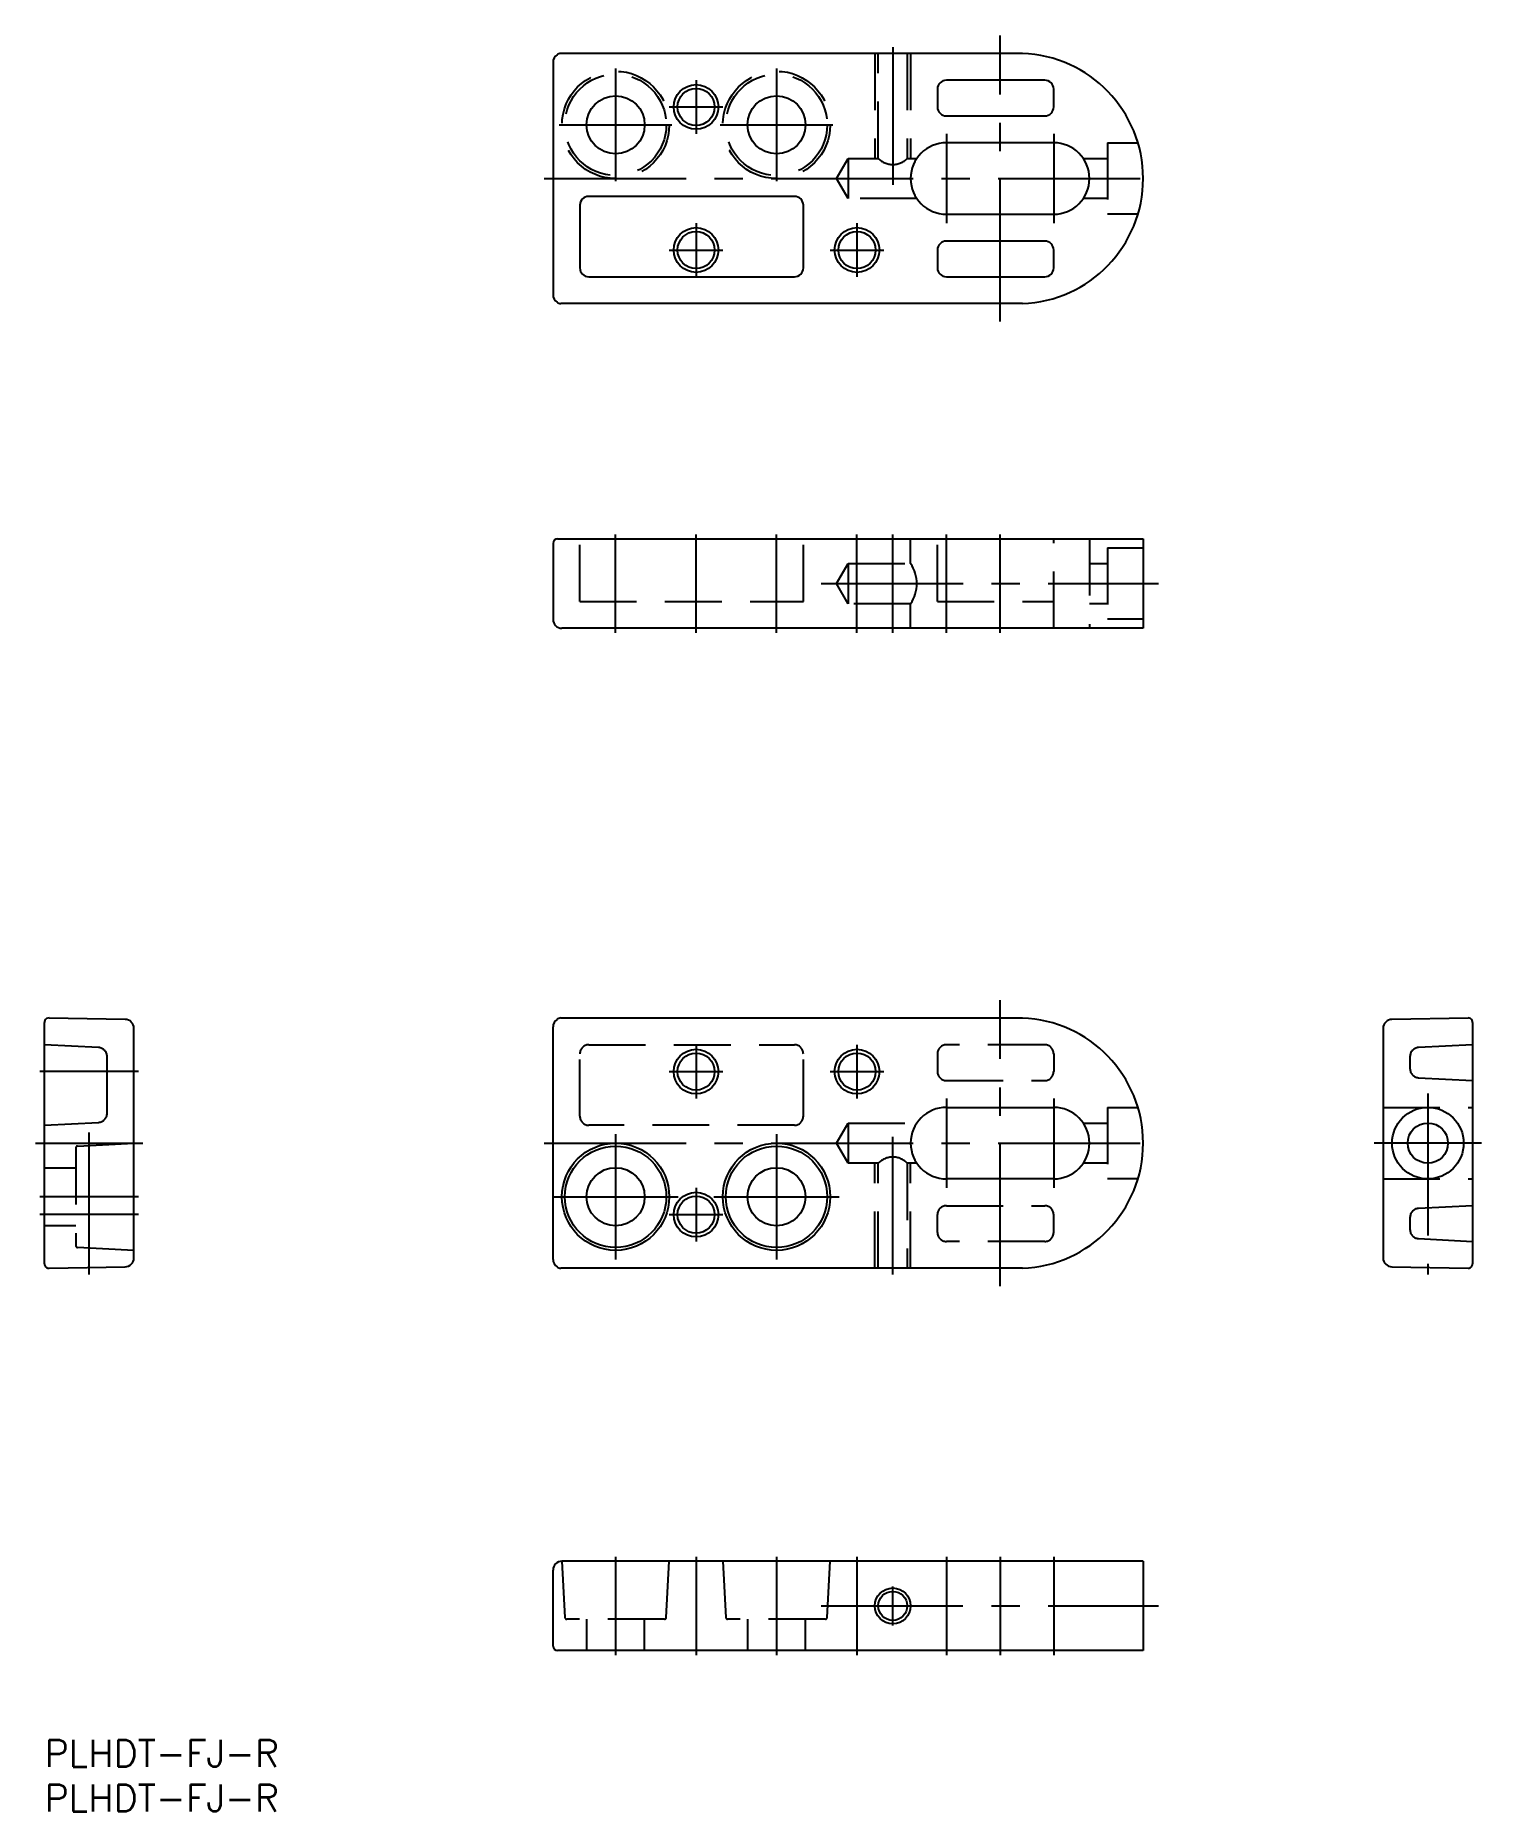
# Model space of a CAD drawing. Extents: x -1 to 161, y -8 to 191.
import ezdxf

# ---------------------------------------------------------------- set-up
doc = ezdxf.new("R2010")
doc.units = 0
doc.header["$LTSCALE"] = 0.5
doc.linetypes.add('CENTER', pattern=[50.8, 31.75, -6.35, 6.35, -6.35])
doc.linetypes.add('DASHED', pattern=[19.05, 12.7, -6.35])
for name, color, linetype in [('MSM_CENTER', 1, 'CENTER'), ('MSM_CONTINUOUS', 7, 'CONTINUOUS'), ('MSM_DASHED', 4, 'DASHED'), ('MSM_NARROW', 5, 'CONTINUOUS'), ('MSM_PART_NUMBER', 7, 'CONTINUOUS')]:
    doc.layers.add(name, color=color, linetype=linetype)
doc.styles.get("Standard").update_dxf_attribs({"font": 'txt.shx', "height": 3, "bigfont": 'bigfont.shx'})

# ---------------------------------------------------------------- blocks, each defined once
blk = doc.blocks.new('*U2')
at = {"layer": 'MSM_PART_NUMBER'}
blk.add_text('PLHDT-FJ-R', height=3, dxfattribs=at).set_placement((0, -3))
blk = doc.blocks.new('*U3')
at = {"layer": 'MSM_PART_NUMBER'}
blk.add_text('PLHDT-FJ-R', height=3, dxfattribs=at).set_placement((0, -8))

msp = doc.modelspace()

# ---------------------------------------------------------------- linework, layer by layer
at = {"layer": 'MSM_CENTER'}
for p, q in [((94.88, 189.36), (94.88, 173.96)), ((106.88, 158.67), (106.88, 190.65)), ((63.88, 186.96), (63.88, 174.36)), ((81.88, 186.96), (81.88, 174.36)), ((72.88, 185.66), (72.88, 179.66)), ((69.88, 182.66), (75.88, 182.66)), ((57.58, 180.66), (70.18, 180.66)), ((75.58, 180.66), (88.18, 180.66)), ((100.88, 179.66), (100.88, 169.66)), ((112.88, 179.66), (112.88, 169.66)), ((55.88, 174.66), (124.6, 174.66)), ((72.88, 169.66), (72.88, 163.66)), ((90.88, 169.66), (90.88, 163.66)), ((69.88, 166.66), (75.88, 166.66)), ((87.88, 166.66), (93.88, 166.66)), ((63.88, 123.85), (63.88, 134.85)), ((72.88, 123.85), (72.88, 134.85)), ((81.88, 123.85), (81.88, 134.85)), ((90.88, 123.85), (90.88, 134.85)), ((94.88, 123.85), (94.88, 134.85)), ((100.88, 123.85), (100.88, 134.85)), ((106.88, 123.85), (106.88, 134.85)), ((86.87, 129.35), (124.6, 129.35)), ((106.88, 50.77), (106.88, 82.75)), ((72.88, 77.76), (72.88, 71.76)), ((90.88, 77.76), (90.88, 71.76)), ((10.5, 74.76), (-0.5, 74.76)), ((69.88, 74.76), (75.88, 74.76)), ((87.88, 74.76), (93.88, 74.76)), ((100.88, 71.76), (100.88, 61.76)), ((112.88, 71.76), (112.88, 61.76)), ((154.73, 72.31), (154.73, 52.06)), ((5, 52.06), (5, 70.96)), ((63.88, 67.76), (63.88, 53.76)), ((81.88, 67.76), (81.88, 53.76)), ((-1, 66.76), (11, 66.76)), ((55.88, 66.76), (124.6, 66.76)), ((94.88, 52.06), (94.88, 67.46)), ((160.73, 66.76), (148.73, 66.76)), ((72.88, 61.76), (72.88, 55.76)), ((10.5, 60.76), (-0.5, 60.76)), ((56.88, 60.76), (70.88, 60.76)), ((74.88, 60.76), (88.88, 60.76)), ((10.5, 58.76), (-0.5, 58.76)), ((69.88, 58.76), (75.88, 58.76)), ((63.88, 20.5), (63.88, 9.5)), ((72.88, 20.5), (72.88, 9.5)), ((81.88, 20.5), (81.88, 9.5)), ((90.88, 20.5), (90.88, 9.5)), ((100.88, 20.5), (100.88, 9.5)), ((106.88, 20.5), (106.88, 9.5)), ((112.88, 20.5), (112.88, 9.5)), ((94.88, 12.82), (94.88, 17.17)), ((86.86, 15), (124.59, 15))]:
    msp.add_line(p, q, dxfattribs=at)
at = {"layer": 'MSM_CONTINUOUS'}
for p, q in [((56.88, 187.66), (56.88, 161.66)), ((109.38, 188.65), (57.75, 188.65)), ((111.88, 185.66), (100.88, 185.66)), ((99.88, 184.66), (99.88, 182.66)), ((112.88, 182.66), (112.88, 184.66)), ((100.88, 181.66), (111.88, 181.66)), ((112.88, 178.66), (100.88, 178.66)), ((59.88, 171.66), (59.88, 164.66)), ((83.88, 172.66), (60.88, 172.66)), ((84.88, 164.66), (84.88, 171.66)), ((100.88, 170.66), (112.88, 170.66)), ((111.88, 167.66), (100.88, 167.66)), ((99.88, 166.66), (99.88, 164.66)), ((112.88, 164.66), (112.88, 166.66)), ((60.88, 163.66), (83.88, 163.66)), ((100.88, 163.66), (111.88, 163.66)), ((109.38, 160.67), (57.75, 160.67)), ((56.88, 133.85), (56.88, 125.35)), ((57.38, 134.35), (122.88, 134.35)), ((122.88, 134.35), (122.88, 124.35)), ((122.88, 124.35), (57.88, 124.35)), ((0, 53.27), (0, 80.25)), ((9.02, 80.6), (0.51, 80.75)), ((10, 53.92), (10, 79.6)), ((56.88, 53.76), (56.88, 79.76)), ((109.38, 80.75), (57.75, 80.75)), ((149.73, 79.6), (149.73, 53.92)), ((159.22, 80.75), (150.71, 80.6)), ((159.73, 80.25), (159.73, 53.27)), ((100.88, 70.76), (112.88, 70.76)), ((112.88, 62.76), (100.88, 62.76)), ((0.51, 52.77), (9.02, 52.92)), ((109.38, 52.77), (57.75, 52.77)), ((150.71, 52.92), (159.22, 52.77)), ((122.88, 20), (57.88, 20)), ((122.88, 20), (122.88, 10)), ((56.88, 10.5), (56.88, 19)), ((122.88, 10), (57.38, 10))]:
    msp.add_line(p, q, dxfattribs=at)
for centre, radius in [((63.88, 180.66), 3.25), ((72.88, 182.66), 2.07), ((81.88, 180.66), 3.25), ((72.88, 166.66), 2.07), ((90.88, 166.66), 2.07), ((72.88, 74.76), 2.07), ((90.88, 74.76), 2.07), ((154.73, 66.76), 4), ((154.73, 66.76), 2.25), ((63.88, 60.76), 6), ((63.88, 60.76), 5.67), ((81.88, 60.76), 6), ((81.88, 60.76), 5.67), ((63.88, 60.76), 3.25), ((81.88, 60.76), 3.25), ((72.88, 58.76), 2.07), ((94.88, 15), 1.62)]:
    msp.add_circle(centre, radius, dxfattribs=at)
for centre, radius, start, end in [((57.88, 187.66), 1, 122.5843, 180), ((57.89, 187.63), 1.04, 98.1045, 122.121), ((108.88, 174.66), 14, 272.0408, 87.9592), ((100.88, 184.66), 1, 90, 180), ((111.88, 184.66), 1, 0, 90), ((100.88, 182.66), 1, 180, 270), ((111.88, 182.66), 1, 270, 0), ((100.88, 174.66), 4, 90, 270), ((112.88, 174.66), 4, 270, 90), ((60.88, 171.66), 1, 90, 180), ((83.88, 171.66), 1, 0, 90), ((100.88, 166.66), 1, 90, 180), ((111.88, 166.66), 1, 0, 90), ((60.88, 164.66), 1, 180, 270), ((83.88, 164.66), 1, 270, 0), ((100.88, 164.66), 1, 180, 270), ((111.88, 164.66), 1, 270, 0), ((57.88, 161.66), 1, 180, 237.4157), ((57.89, 161.7), 1.04, 237.879, 261.8955), ((57.38, 133.85), 0.5, 90, 180), ((57.88, 125.35), 1, 180, 270), ((0.5, 80.25), 0.5, 154.9765, 180), ((0.5, 80.26), 0.498, 88.8257, 155.1508), ((9, 79.6), 1, 0, 89), ((57.88, 79.76), 1, 122.5843, 180), ((57.89, 79.73), 1.04, 98.1045, 122.121), ((108.88, 66.76), 14, 272.0408, 87.9592), ((150.73, 79.6), 1, 91, 180), ((159.23, 80.26), 0.498, 24.8492, 91.1743), ((159.23, 80.25), 0.5, 0, 25.0235), ((100.88, 66.76), 4, 90, 270), ((112.88, 66.76), 4, 270, 90), ((9, 53.92), 1, 271, 360), ((57.88, 53.76), 1, 180, 237.4157), ((150.73, 53.92), 1, 180, 269), ((0.5, 53.27), 0.5, 180, 205.0235), ((0.5, 53.27), 0.498, 204.8492, 271.1743), ((57.89, 53.8), 1.04, 237.879, 261.8955), ((159.23, 53.27), 0.498, 268.8257, 335.1508), ((159.23, 53.27), 0.5, 334.9765, 360), ((57.88, 19), 1, 90, 180), ((57.38, 10.5), 0.5, 180, 270)]:
    msp.add_arc(centre, radius, start, end, dxfattribs=at)
at = {"layer": 'MSM_DASHED'}
for p, q in [((92.88, 188.65), (92.88, 176.91)), ((93.26, 176.91), (93.26, 188.65)), ((96.5, 188.65), (96.5, 176.91)), ((96.88, 188.65), (96.88, 176.91)), ((88.58, 174.66), (89.88, 176.91)), ((89.88, 176.91), (93.26, 176.91)), ((89.88, 176.91), (89.88, 172.41)), ((96.5, 176.91), (97.57, 176.91)), ((116.19, 176.91), (118.88, 176.91)), ((118.88, 178.66), (122.3, 178.66)), ((118.88, 178.66), (118.88, 170.66)), ((89.88, 172.41), (88.58, 174.66)), ((97.57, 172.41), (89.88, 172.41)), ((118.88, 172.41), (116.19, 172.41)), ((122.3, 170.66), (118.88, 170.66)), ((59.88, 127.35), (59.88, 134.35)), ((84.88, 127.35), (84.88, 134.35)), ((96.88, 131.6), (96.88, 134.35)), ((99.88, 127.35), (99.88, 134.35)), ((112.88, 124.35), (112.88, 134.35)), ((116.88, 134.35), (116.88, 124.35)), ((118.88, 133.35), (118.88, 125.35)), ((118.88, 133.35), (122.88, 133.35)), ((88.58, 129.35), (89.88, 131.6)), ((89.88, 131.6), (96.88, 131.6)), ((89.88, 131.6), (89.88, 127.1)), ((116.88, 131.6), (118.88, 131.6)), ((89.88, 127.1), (88.58, 129.35)), ((59.88, 127.35), (84.88, 127.35)), ((99.88, 127.35), (112.88, 127.35)), ((96.88, 127.1), (89.88, 127.1)), ((96.88, 124.35), (96.88, 127.1)), ((118.88, 127.1), (116.88, 127.1)), ((122.88, 125.35), (118.88, 125.35)), ((6.05, 77.44), (0, 77.76)), ((60.88, 77.76), (83.88, 77.76)), ((111.88, 77.76), (100.88, 77.76)), ((159.73, 77.76), (153.67, 77.44)), ((6.95, 76.76), (6.95, 76.77)), ((7, 70.08), (7, 76.45)), ((59.88, 69.76), (59.88, 76.76)), ((84.88, 69.76), (84.88, 76.76)), ((99.88, 76.76), (99.88, 74.76)), ((112.88, 76.76), (112.88, 74.76)), ((152.73, 76.45), (152.73, 75.08)), ((152.78, 76.76), (152.78, 76.76)), ((100.88, 73.76), (111.88, 73.76)), ((153.67, 74.08), (159.73, 73.76)), ((118.88, 70.76), (118.88, 62.76)), ((118.88, 70.76), (122.3, 70.76)), ((149.73, 70.76), (159.73, 70.76)), ((0, 68.76), (6.05, 69.08)), ((83.88, 68.76), (60.88, 68.76)), ((88.58, 66.76), (89.88, 69.01)), ((89.88, 69.01), (89.88, 64.51)), ((89.88, 69.01), (97.57, 69.01)), ((116.19, 69.01), (118.88, 69.01)), ((3.5, 66.23), (3.5, 55.29)), ((3.69, 66.43), (10, 66.76)), ((89.88, 64.51), (88.58, 66.76)), ((0, 64.01), (3.5, 64.01)), ((93.26, 64.51), (89.88, 64.51)), ((92.88, 52.77), (92.88, 64.51)), ((93.26, 52.77), (93.26, 64.51)), ((96.5, 64.51), (96.5, 52.77)), ((97.57, 64.51), (96.5, 64.51)), ((96.88, 52.77), (96.88, 64.51)), ((118.88, 64.51), (116.19, 64.51)), ((122.3, 62.76), (118.88, 62.76)), ((149.73, 62.76), (159.73, 62.76)), ((100.88, 59.76), (111.88, 59.76)), ((159.73, 59.76), (153.67, 59.44)), ((99.88, 56.76), (99.88, 58.76)), ((112.88, 56.76), (112.88, 58.76)), ((152.73, 58.45), (152.73, 57.08)), ((3.5, 57.51), (0, 57.51)), ((111.88, 55.76), (100.88, 55.76)), ((153.67, 56.08), (159.73, 55.76)), ((10, 54.76), (3.69, 55.09)), ((57.88, 20), (58.21, 13.69)), ((69.55, 13.69), (69.88, 20)), ((75.88, 20), (76.21, 13.69)), ((87.55, 13.69), (87.88, 20)), ((69.35, 13.5), (58.41, 13.5)), ((60.63, 13.5), (60.63, 10)), ((67.13, 10), (67.13, 13.5)), ((87.35, 13.5), (76.41, 13.5)), ((78.63, 13.5), (78.63, 10)), ((85.13, 10), (85.13, 13.5))]:
    msp.add_line(p, q, dxfattribs=at)
for centre, radius in [((63.88, 180.66), 6), ((63.88, 180.66), 5.67), ((81.88, 180.66), 6), ((81.88, 180.66), 5.67)]:
    msp.add_circle(centre, radius, dxfattribs=at)
for centre, radius, start, end in [((94.88, 178.48), 2.26, 224.0866, 315.9842), ((93.57, 129.34), 4, 325.8128, 34.2141), ((60.88, 76.76), 1, 90, 180), ((83.88, 76.76), 1, 0, 90), ((100.88, 76.76), 1, 90, 180), ((111.88, 76.76), 1, 0, 90), ((6, 76.45), 1, 0, 87), ((153.73, 76.45), 1, 93, 180), ((100.88, 74.76), 1, 180, 270), ((111.88, 74.76), 1, 270, 0), ((153.73, 75.08), 1, 180, 267), ((6, 70.08), 1, 273, 360), ((60.88, 69.76), 1, 180, 270), ((83.88, 69.76), 1, 270, 0), ((3.7, 66.23), 0.2, 93, 180), ((94.88, 62.94), 2.26, 44.0158, 135.9134), ((100.88, 58.76), 1, 90, 180), ((111.88, 58.76), 1, 0, 90), ((153.73, 58.45), 1, 93, 180), ((100.88, 56.76), 1, 180, 270), ((111.88, 56.76), 1, 270, 0), ((153.73, 57.08), 1, 180, 267), ((3.7, 55.29), 0.2, 180, 267), ((58.41, 13.7), 0.2, 183, 270), ((69.35, 13.7), 0.2, 270, 357), ((76.41, 13.7), 0.2, 183, 270), ((87.35, 13.7), 0.2, 270, 357)]:
    msp.add_arc(centre, radius, start, end, dxfattribs=at)
at = {"layer": 'MSM_NARROW'}
for centre, radius in [((72.88, 182.66), 2.5), ((72.88, 166.66), 2.5), ((90.88, 166.66), 2.5), ((72.88, 74.76), 2.5), ((90.88, 74.76), 2.5), ((72.88, 58.76), 2.5), ((94.88, 15), 2)]:
    msp.add_circle(centre, radius, dxfattribs=at)

# ---------------------------------------------------------------- block references
at = {"layer": 'MSM_CONTINUOUS'}
for name in ['*U2', '*U3']:
    msp.add_blockref(name, (0, 0), dxfattribs=at)

doc.saveas('drawing.dxf')
